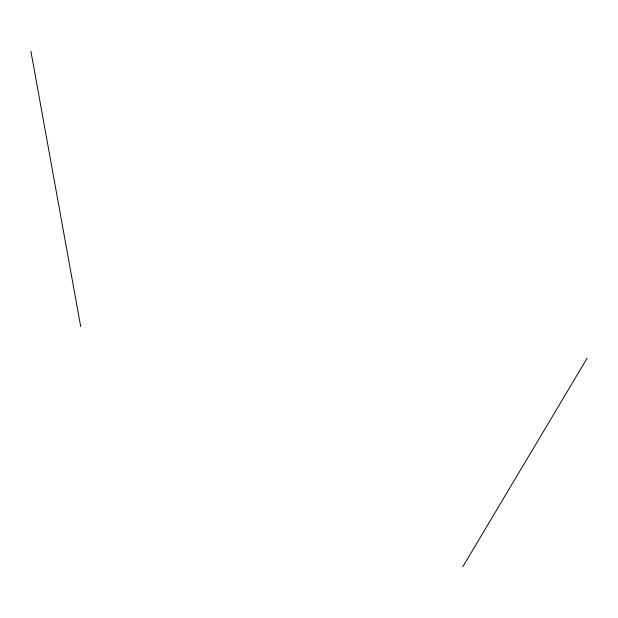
<?xml version="1.0" encoding="UTF-8"?>
<svg xmlns="http://www.w3.org/2000/svg" width="618" height="618" viewBox="0 0 618 618"><rect width="100%" height="100%" fill="white"/><g stroke="black" fill="none" stroke-linecap="round" stroke-linejoin="round"><path stroke-width="0.93" d="M462.797 566.76L587.1 358.262M30.9 51.24L80.703 326.582"/></g></svg>
